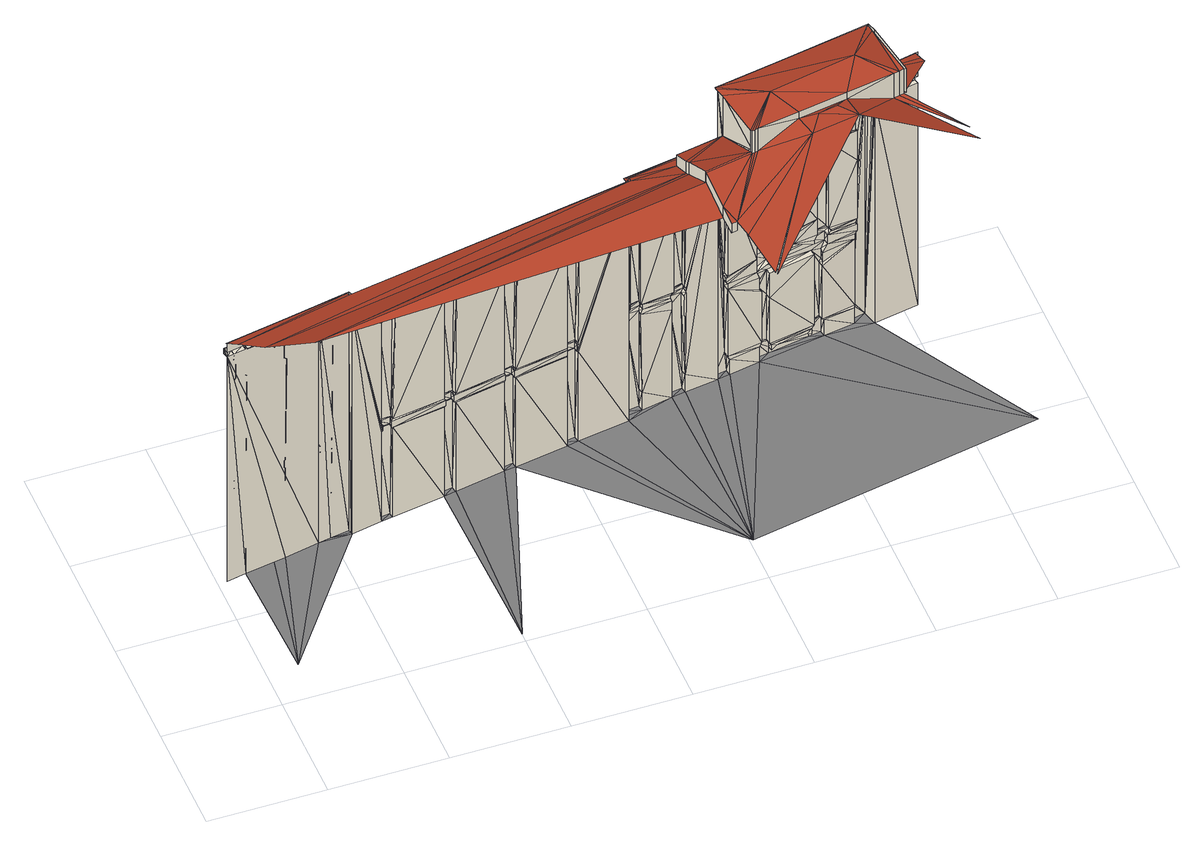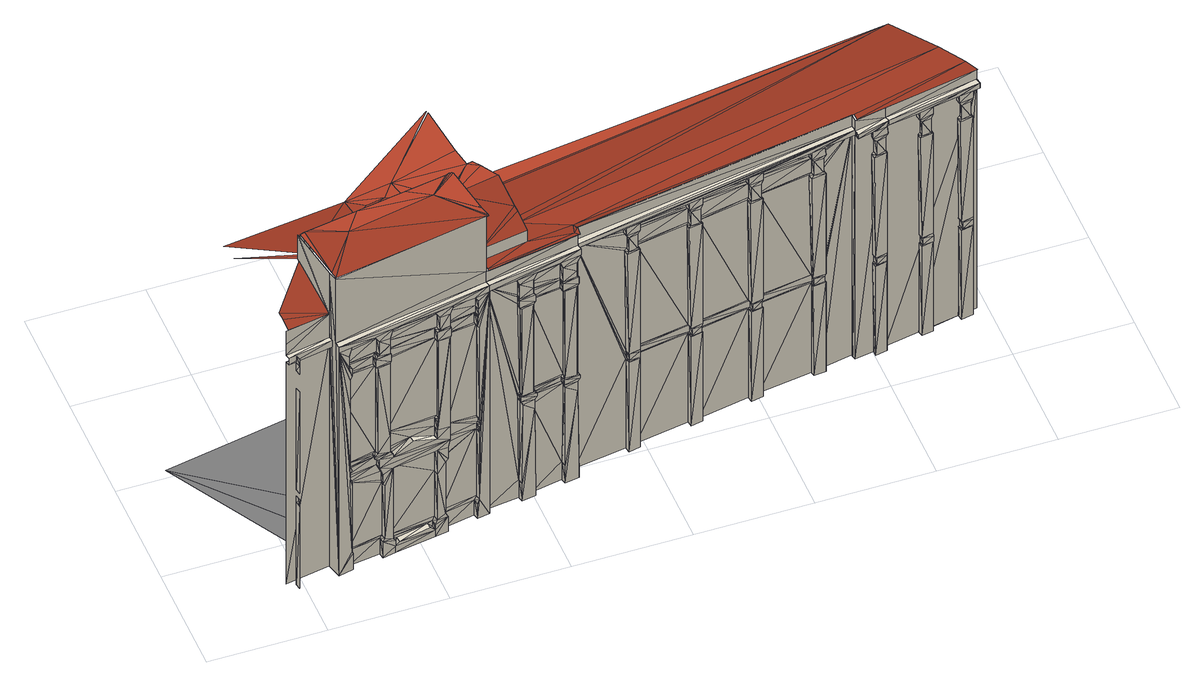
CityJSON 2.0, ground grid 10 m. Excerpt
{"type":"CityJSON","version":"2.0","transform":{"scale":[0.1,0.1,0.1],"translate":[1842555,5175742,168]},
"CityObjects":{
"building1":{"type":"Building","geometry":[{"type":"MultiSurface","lod":"2","boundaries":[[[0,1,2]],[[0,3,1]],[[1,3,4]],[[1,4,5]],[[6,7,8]],[[9,10,5]],[[11,12,13]],[[6,14,7]],[[4,9,5]],[[11,15,12]],[[7,14,16]],[[11,13,17]],[[14,18,16]],[[19,11,17]],[[18,17,16]],[[10,9,20]],[[18,19,17]],[[6,8,21]],[[9,22,20]],[[23,6,21]],[[22,21,20]],[[22,23,21]],[[24,1,25]],[[3,0,26]],[[1,5,27]],[[4,3,26]],[[18,14,28]],[[4,5,26]],[[15,12,29]],[[19,18,30]],[[15,11,29]],[[14,6,31]],[[11,19,32]],[[22,9,33]],[[6,23,34]],[[23,22,33]],[[9,4,35]],[[26,5,27]],[[29,12,25]],[[30,18,28]],[[26,0,36]],[[28,14,31]],[[19,30,32]],[[29,11,32]],[[34,23,33]],[[6,34,37]],[[31,6,37]],[[33,9,35]],[[4,26,36]],[[38,30,39]],[[30,28,39]],[[35,4,36]],[[30,38,40]],[[41,34,42]],[[39,31,43]],[[34,33,42]],[[39,28,31]],[[25,29,40]],[[32,30,40]],[[29,32,40]],[[34,41,44]],[[43,31,44]],[[42,33,45]],[[37,34,44]],[[31,37,44]],[[27,26,36]],[[27,36,46]],[[33,35,45]],[[45,35,46]],[[35,36,46]],[[25,47,48]],[[25,1,49]],[[46,36,50]],[[36,0,51]],[[48,47,49]],[[46,50,52]],[[51,0,53]],[[46,52,54]],[[2,55,56]],[[50,36,51]],[[0,2,57]],[[58,59,60]],[[61,62,52]],[[63,48,64]],[[58,65,59]],[[50,61,52]],[[63,66,48]],[[59,65,67]],[[63,64,68]],[[65,69,67]],[[70,63,68]],[[69,68,67]],[[62,61,71]],[[69,70,68]],[[58,60,72]],[[61,73,71]],[[74,58,72]],[[73,72,71]],[[73,74,72]],[[1,27,75]],[[69,65,76]],[[50,52,51]],[[66,48,77]],[[70,69,78]],[[66,63,77]],[[65,58,79]],[[63,70,80]],[[73,61,81]],[[58,74,82]],[[74,73,81]],[[61,50,83]],[[27,46,75]],[[51,52,54]],[[77,48,49]],[[78,69,76]],[[76,65,79]],[[70,78,80]],[[77,63,80]],[[82,74,81]],[[58,82,84]],[[79,58,84]],[[49,47,85]],[[81,61,83]],[[50,51,53]],[[86,78,87]],[[78,76,87]],[[83,50,53]],[[78,86,88]],[[89,82,90]],[[87,79,91]],[[82,81,90]],[[87,76,79]],[[49,77,88]],[[80,78,88]],[[77,80,88]],[[82,89,92]],[[91,79,92]],[[90,81,93]],[[84,82,92]],[[79,84,92]],[[54,51,53]],[[54,53,94]],[[81,83,93]],[[49,1,85]],[[93,83,94]],[[83,53,94]],[[95,96,97]],[[53,0,98]],[[46,54,75]],[[85,1,75]],[[56,55,99]],[[57,2,56]],[[98,0,57]],[[54,94,75]],[[94,53,98]],[[85,47,100]],[[94,98,75]],[[97,96,101]],[[75,98,102]],[[98,57,102]],[[75,102,103]],[[104,105,106]],[[107,108,103]],[[109,110,111]],[[104,112,105]],[[102,107,103]],[[109,113,110]],[[105,112,114]],[[109,111,115]],[[112,116,114]],[[117,109,115]],[[116,115,114]],[[108,107,118]],[[116,117,115]],[[104,106,119]],[[107,120,118]],[[121,104,119]],[[120,119,118]],[[120,121,119]],[[85,75,122]],[[75,103,123]],[[102,57,124]],[[116,112,125]],[[102,103,124]],[[113,110,126]],[[117,116,127]],[[113,109,126]],[[112,104,128]],[[109,117,129]],[[120,107,130]],[[104,121,131]],[[121,120,130]],[[107,102,132]],[[124,57,133]],[[124,103,123]],[[126,110,122]],[[127,116,125]],[[125,112,128]],[[117,127,129]],[[126,109,129]],[[131,121,130]],[[133,57,134]],[[104,131,135]],[[128,104,135]],[[130,107,132]],[[102,124,134]],[[136,127,137]],[[127,125,137]],[[132,102,134]],[[127,136,138]],[[139,131,140]],[[137,128,141]],[[131,130,140]],[[137,125,128]],[[122,126,138]],[[129,127,138]],[[124,133,123]],[[126,129,138]],[[131,139,142]],[[141,128,142]],[[140,130,143]],[[135,131,142]],[[128,135,142]],[[133,123,134]],[[124,133,134]],[[134,123,144]],[[130,132,143]],[[56,99,145]],[[143,132,144]],[[132,134,144]],[[110,85,100]],[[57,56,146]],[[122,75,147]],[[75,123,148]],[[122,110,100]],[[134,57,149]],[[123,144,148]],[[147,75,148]],[[150,56,145]],[[146,56,150]],[[144,134,149]],[[149,57,146]],[[151,122,100]],[[147,122,151]],[[144,149,148]],[[100,151,152]],[[152,151,153]],[[153,151,154]],[[151,145,154]],[[155,152,153]],[[147,145,151]],[[147,148,145]],[[148,150,145]],[[155,148,152]],[[148,149,150]],[[149,146,150]],[[96,156,157,101]],[[100,152,158]],[[152,148,159]],[[148,155,159]],[[160,152,161]],[[162,152,163]],[[158,152,164]],[[152,159,163]],[[152,160,165]],[[164,152,165]],[[152,162,166]],[[161,152,167]],[[167,152,166]],[[159,155,168]],[[169,160,161]],[[170,162,163]],[[171,158,164]],[[169,172,160]],[[159,170,163]],[[171,173,158]],[[160,172,174]],[[165,160,174]],[[171,164,165]],[[172,175,174]],[[176,171,165]],[[175,165,174]],[[162,170,166]],[[175,176,165]],[[169,161,167]],[[170,177,166]],[[178,169,167]],[[177,167,166]],[[177,178,167]],[[175,172,179]],[[173,158,180]],[[176,175,181]],[[173,171,180]],[[172,169,182]],[[171,176,183]],[[177,170,184]],[[169,178,185]],[[178,177,184]],[[170,159,186]],[[180,158,187]],[[181,175,179]],[[179,172,182]],[[176,181,183]],[[180,171,183]],[[185,178,184]],[[169,185,188]],[[182,169,188]],[[184,170,186]],[[189,181,190]],[[181,179,190]],[[186,159,168]],[[181,189,191]],[[192,185,193]],[[190,182,194]],[[185,184,193]],[[190,179,182]],[[187,180,191]],[[183,181,191]],[[180,183,191]],[[185,192,195]],[[194,182,195]],[[193,184,196]],[[188,185,195]],[[182,188,195]],[[184,186,196]],[[196,186,197]],[[186,168,197]],[[168,155,198]],[[190,194,199]],[[189,190,200]],[[187,191,201]],[[191,189,202]],[[195,192,203]],[[194,195,203]],[[193,196,204]],[[192,193,205]],[[196,197,206]],[[197,168,198]],[[198,155,207]],[[199,194,203]],[[201,191,208]],[[190,199,200]],[[202,189,200]],[[208,191,202]],[[204,196,206]],[[197,198,206]],[[193,204,209]],[[203,192,205]],[[205,193,209]],[[201,210,211]],[[212,199,203]],[[213,204,206]],[[214,201,208]],[[212,215,199]],[[198,213,206]],[[214,216,201]],[[199,215,200]],[[214,208,202]],[[215,217,200]],[[218,214,202]],[[217,202,200]],[[204,213,209]],[[217,218,202]],[[212,203,205]],[[213,219,209]],[[220,212,205]],[[219,205,209]],[[219,220,205]],[[217,215,221]],[[216,201,222]],[[218,217,223]],[[216,214,222]],[[215,212,224]],[[214,218,225]],[[219,213,226]],[[212,220,227]],[[220,219,226]],[[213,198,228]],[[222,201,211]],[[223,217,221]],[[221,215,224]],[[218,223,225]],[[222,214,225]],[[227,220,226]],[[212,227,229]],[[224,212,229]],[[226,213,228]],[[230,223,231]],[[223,221,231]],[[228,198,207]],[[223,230,232]],[[233,227,234]],[[207,155,235]],[[231,224,236]],[[227,226,234]],[[231,221,224]],[[211,222,232]],[[225,223,232]],[[222,225,232]],[[227,233,237]],[[236,224,237]],[[234,226,238]],[[229,227,237]],[[224,229,237]],[[226,228,238]],[[238,228,239]],[[228,207,239]],[[211,210,240]],[[156,241,242]],[[235,155,243]],[[231,236,244]],[[230,231,245]],[[211,232,240]],[[232,230,246]],[[237,233,247]],[[236,237,247]],[[234,238,248]],[[233,234,249]],[[238,239,250]],[[239,207,235]],[[240,210,251]],[[153,154,252]],[[155,153,253]],[[244,236,247]],[[240,232,254]],[[231,244,245]],[[246,230,245]],[[254,232,246]],[[248,238,250]],[[239,235,250]],[[234,248,255]],[[247,233,249]],[[249,234,255]],[[243,155,256]],[[257,244,247]],[[258,248,250]],[[259,240,254]],[[257,260,244]],[[235,258,250]],[[259,261,240]],[[244,260,245]],[[259,254,246]],[[260,262,245]],[[263,259,246]],[[262,246,245]],[[248,258,255]],[[262,263,246]],[[257,247,249]],[[258,264,255]],[[265,257,249]],[[264,249,255]],[[264,265,249]],[[262,260,266]],[[261,240,267]],[[263,262,268]],[[261,259,267]],[[260,257,269]],[[259,263,270]],[[264,258,271]],[[257,265,272]],[[265,264,271]],[[258,235,273]],[[267,240,251]],[[268,262,266]],[[266,260,269]],[[263,268,270]],[[267,259,270]],[[272,265,271]],[[257,272,274]],[[269,257,274]],[[271,258,273]],[[275,268,276]],[[268,266,276]],[[273,235,243]],[[268,275,277]],[[278,272,279]],[[276,269,280]],[[272,271,279]],[[276,266,269]],[[251,267,277]],[[270,268,277]],[[267,270,277]],[[272,278,281]],[[280,269,281]],[[279,271,282]],[[274,272,281]],[[269,274,281]],[[271,273,282]],[[282,273,283]],[[273,243,283]],[[256,155,284]],[[284,155,285]],[[276,280,286]],[[275,276,287]],[[251,277,288]],[[277,275,289]],[[281,278,290]],[[280,281,290]],[[279,282,291]],[[278,279,292]],[[282,283,293]],[[283,243,256]],[[285,155,294]],[[157,156,242]],[[286,280,290]],[[288,277,295]],[[276,286,287]],[[289,275,287]],[[295,277,289]],[[291,282,293]],[[283,256,293]],[[279,291,296]],[[290,278,292]],[[292,279,296]],[[297,101,157]],[[298,153,252]],[[253,153,298]],[[294,155,253]],[[299,241,300]],[[301,286,290]],[[302,291,293]],[[303,288,295]],[[301,304,286]],[[256,302,293]],[[303,305,288]],[[286,304,287]],[[303,295,289]],[[306,241,299]],[[304,307,287]],[[308,303,289]],[[307,289,287]],[[291,302,296]],[[307,308,289]],[[301,290,292]],[[309,241,306]],[[302,310,296]],[[311,301,292]],[[310,292,296]],[[310,311,292]],[[242,241,309]],[[305,288,312]],[[307,304,313]],[[308,307,314]],[[305,303,315]],[[304,301,316]],[[303,308,317]],[[310,302,318]],[[301,311,319]],[[311,310,318]],[[302,256,320]],[[314,307,313]],[[315,305,312]],[[313,304,316]],[[308,314,317]],[[315,303,317]],[[319,311,318]],[[301,319,321]],[[316,301,321]],[[318,302,320]],[[322,314,323]],[[314,313,323]],[[320,256,284]],[[322,323,324]],[[314,322,325]],[[326,319,327]],[[323,316,324]],[[319,318,327]],[[323,313,316]],[[312,315,325]],[[317,314,325]],[[315,317,325]],[[319,326,328]],[[324,316,328]],[[327,318,329]],[[321,319,328]],[[316,321,328]],[[318,320,329]],[[329,320,330]],[[320,284,330]],[[330,285,331]],[[330,284,285]],[[288,251,332]],[[312,288,332]],[[322,324,333]],[[325,322,333]],[[326,327,333]],[[312,325,334]],[[328,326,333]],[[324,328,333]],[[327,329,333]],[[329,330,333]],[[330,331,333]],[[331,285,294]],[[334,312,332]],[[334,325,333]],[[331,294,333]],[[333,294,298]],[[294,253,298]],[[298,252,335]],[[333,298,335]],[[334,333,335]],[[336,297,337]],[[297,157,337]],[[338,334,335]],[[339,338,335]],[[340,338,339]],[[341,340,339]],[[338,340,342]],[[341,343,340]],[[342,340,344]],[[338,334,345]],[[346,342,344]],[[346,347,342]],[[338,342,348]],[[349,340,350]],[[342,347,351]],[[345,338,348]],[[344,340,352]],[[348,342,351]],[[340,343,353]],[[347,354,351]],[[355,345,348]],[[340,349,352]],[[356,349,350]],[[356,357,349]],[[350,340,358]],[[346,344,359]],[[354,348,351]],[[360,355,348]],[[354,360,348]],[[359,344,352]],[[358,340,361]],[[361,340,353]],[[349,357,362]],[[352,349,362]],[[356,350,358]],[[343,363,353]],[[357,364,362]],[[364,352,362]],[[365,356,358]],[[364,359,352]],[[363,361,353]],[[366,358,361]],[[363,366,361]],[[366,365,358]],[[345,334,367]],[[368,334,332]],[[355,345,367]],[[360,354,369]],[[347,346,370]],[[355,360,371]],[[354,347,372]],[[359,364,373]],[[346,359,370]],[[363,343,374]],[[357,356,375]],[[343,340,376]],[[343,341,376]],[[364,357,377]],[[356,365,375]],[[365,366,378]],[[366,363,374]],[[371,355,367]],[[360,369,379]],[[373,364,380]],[[371,360,379]],[[369,354,372]],[[372,347,370]],[[359,373,370]],[[380,364,377]],[[377,357,375]],[[375,365,378]],[[378,366,374]],[[374,343,376]],[[381,373,382]],[[376,340,383]],[[373,380,382]],[[369,384,385]],[[379,369,385]],[[367,371,385]],[[371,379,385]],[[384,369,386]],[[373,381,370]],[[370,381,387]],[[382,380,377]],[[369,372,386]],[[382,377,388]],[[386,372,387]],[[372,370,387]],[[389,378,390]],[[388,377,391]],[[391,375,389]],[[378,374,390]],[[377,375,391]],[[375,378,389]],[[390,374,383]],[[374,376,383]],[[337,157,392]],[[367,334,368]],[[393,300,394,395]],[[392,157,242]],[[386,387,396]],[[367,385,368]],[[385,384,397]],[[384,386,398]],[[390,383,399]],[[381,382,400]],[[388,391,401]],[[393,395,402]],[[387,381,403]],[[395,394,404,402]],[[382,388,400]],[[405,299,300,393]],[[383,376,406]],[[391,389,407]],[[389,390,408]],[[409,306,299,405]],[[410,309,306,409]],[[396,387,411]],[[376,341,412]],[[383,406,399]],[[397,384,398]],[[386,396,398]],[[368,385,397]],[[401,391,413]],[[414,242,309,410]],[[411,387,403]],[[390,399,415]],[[403,381,400]],[[388,401,400]],[[368,332,416]],[[413,391,407]],[[407,389,408]],[[408,390,415]],[[417,392,242,414]],[[418,396,411]],[[336,337,419]],[[418,420,396]],[[396,420,398]],[[339,335,421]],[[399,406,415]],[[420,422,398]],[[423,368,397]],[[341,339,424]],[[425,401,413]],[[425,426,401]],[[418,411,427]],[[422,397,398]],[[428,423,397]],[[422,428,397]],[[427,411,403]],[[401,426,400]],[[425,413,407]],[[406,429,415]],[[426,430,400]],[[430,403,400]],[[431,425,407]],[[430,427,403]],[[429,408,415]],[[432,407,408]],[[429,432,408]],[[432,431,407]],[[406,376,412]],[[423,368,433]],[[428,422,434]],[[420,418,435]],[[423,428,433]],[[422,420,436]],[[427,430,437]],[[418,427,435]],[[429,406,438]],[[426,425,439]],[[430,426,440]],[[425,431,439]],[[431,432,441]],[[432,429,438]],[[337,392,442]],[[433,368,416]],[[428,434,443]],[[437,430,444]],[[433,428,443]],[[393,402,445]],[[405,393,445]],[[434,422,436]],[[436,420,435]],[[427,437,435]],[[444,430,440]],[[440,426,439]],[[439,431,441]],[[441,432,438]],[[438,406,412]],[[446,437,447]],[[437,444,447]],[[434,448,449]],[[416,332,450]],[[410,409,451]],[[443,434,449]],[[416,433,449]],[[433,443,449]],[[448,434,452]],[[449,448,452]],[[446,447,453]],[[437,446,435]],[[435,446,454]],[[447,444,440]],[[434,436,452]],[[447,440,453]],[[452,436,454]],[[436,435,454]],[[455,441,456]],[[453,440,457]],[[457,439,455]],[[441,438,456]],[[440,439,457]],[[439,441,455]],[[412,341,458]],[[456,438,459]],[[409,405,445,451]],[[414,410,460]],[[438,412,459]],[[417,414,460]],[[419,337,442]],[[421,335,461]],[[424,339,421]],[[458,341,424]],[[392,417,460,462]],[[445,402,463]],[[460,410,451]],[[463,402,464]],[[450,332,465]],[[416,449,450]],[[454,446,466]],[[446,453,466]],[[449,452,466]],[[452,454,466]],[[453,457,466]],[[457,455,466]],[[455,456,466]],[[442,392,462]],[[456,459,466]],[[467,468,469]],[[459,412,458]],[[402,467,469]],[[470,451,445,471]],[[450,449,466]],[[471,445,463,472]],[[459,458,466]],[[473,474,475]],[[472,463,464,476]],[[473,477,474]],[[478,477,473]],[[478,479,477]],[[478,480,479]],[[481,480,478]],[[481,461,480]],[[424,466,421]],[[458,450,466]],[[466,458,421]],[[424,458,466]],[[458,482,450]],[[458,424,421]],[[465,332,483]],[[464,402,469]],[[482,458,484]],[[482,450,485]],[[486,458,487]],[[458,424,488]],[[458,486,484]],[[487,458,489]],[[470,471,490]],[[489,458,491]],[[492,458,493]],[[494,458,492]],[[471,472,490]],[[485,450,465]],[[482,484,485]],[[491,458,495]],[[496,486,497]],[[458,494,495]],[[486,487,497]],[[498,470,490]],[[486,496,499]],[[497,487,500]],[[472,476,490]],[[501,486,499]],[[502,484,503]],[[503,504,499]],[[487,489,500]],[[500,489,505]],[[484,504,503]],[[504,501,499]],[[493,458,488]],[[484,486,504]],[[504,486,501]],[[489,491,505]],[[506,492,507]],[[508,494,506]],[[492,493,507]],[[494,492,506]],[[484,502,509]],[[510,498,490]],[[505,491,511]],[[512,510,490]],[[494,508,513]],[[514,484,509]],[[513,508,515]],[[491,495,511]],[[465,485,509]],[[485,484,514]],[[511,495,515]],[[485,514,509]],[[495,494,513]],[[495,513,515]],[[507,493,516]],[[493,488,516]],[[476,464,517]],[[488,424,518]],[[490,476,519]],[[496,497,520]],[[507,516,521]],[[499,496,520]],[[497,500,520]],[[515,508,522]],[[503,499,523]],[[500,505,520]],[[511,515,524]],[[508,506,525]],[[506,507,526]],[[505,511,527]],[[516,488,518]],[[517,464,469]],[[509,502,528]],[[502,503,529]],[[465,509,483]],[[476,517,519]],[[516,518,521]],[[507,521,526]],[[524,515,522]],[[522,508,525]],[[523,499,520]],[[520,505,527]],[[525,506,526]],[[511,524,527]],[[469,530,531]],[[503,523,532]],[[533,503,532]],[[483,509,528]],[[503,533,534]],[[528,502,529]],[[529,503,534]],[[521,518,526]],[[535,524,522]],[[535,536,524]],[[524,536,527]],[[518,537,526]],[[535,522,538]],[[538,522,525]],[[536,539,527]],[[537,525,526]],[[539,520,527]],[[540,523,520]],[[537,538,525]],[[539,540,520]],[[540,541,523]],[[523,541,532]],[[541,542,532]],[[542,533,532]],[[542,543,533]],[[544,483,528]],[[544,545,483]],[[533,543,534]],[[544,528,529]],[[543,546,534]],[[547,544,529]],[[546,529,534]],[[546,547,529]],[[517,469,548]],[[537,518,549]],[[539,536,550]],[[538,537,551]],[[536,535,552]],[[535,538,553]],[[523,541,554]],[[541,540,554]],[[540,539,555]],[[542,541,556]],[[543,542,556]],[[546,543,556]],[[544,547,557]],[[551,537,549]],[[558,539,550]],[[547,546,559]],[[545,483,560]],[[550,536,552]],[[545,544,560]],[[523,554,561]],[[538,551,553]],[[552,535,553]],[[539,558,555]],[[549,518,562]],[[554,540,555]],[[563,551,564]],[[551,549,564]],[[557,547,559]],[[559,546,556]],[[565,558,566]],[[558,550,566]],[[551,563,567]],[[544,557,568]],[[558,565,569]],[[566,552,570]],[[566,550,552]],[[553,551,567]],[[560,544,571]],[[571,544,568]],[[572,558,569]],[[570,552,567]],[[561,554,573]],[[573,555,569]],[[552,553,567]],[[574,559,575]],[[576,557,574]],[[554,555,573]],[[555,572,569]],[[555,558,572]],[[559,556,575]],[[557,559,574]],[[564,549,577]],[[557,576,578]],[[549,562,577]],[[568,557,578]],[[579,571,578]],[[571,568,578]],[[579,578,580]],[[571,579,581]],[[518,424,582]],[[581,579,580]],[[490,519,583]],[[512,490,584]],[[548,469,531]],[[561,573,585]],[[517,548,586]],[[554,561,587]],[[519,517,586,583]],[[587,561,585]],[[562,518,582]],[[556,541,588]],[[541,554,589]],[[590,548,531]],[[548,590,586]],[[571,581,591]],[[576,574,592]],[[574,575,593]],[[575,556,588]],[[578,576,592]],[[581,580,591]],[[566,570,594]],[[563,564,595]],[[560,571,596]],[[565,566,597]],[[570,567,598]],[[567,563,595]],[[569,565,597]],[[580,578,599]],[[421,461,600]],[[461,481,601]],[[573,569,597]],[[577,562,582]],[[424,421,602]],[[564,577,603]],[[560,483,604]],[[586,590,531]],[[554,587,589]],[[585,573,597]],[[591,580,605]],[[483,332,606]],[[490,583,584]],[[571,591,607]],[[605,580,599]],[[596,571,607]],[[592,574,593]],[[599,578,592]],[[575,588,593]],[[577,582,608]],[[587,585,589]],[[594,570,598]],[[566,594,609]],[[597,566,609]],[[595,564,603]],[[598,567,610]],[[577,608,603]],[[610,567,595]],[[588,541,611]],[[541,589,611]],[[596,560,604]],[[612,585,613]],[[589,585,612]],[[591,605,607]],[[613,585,614]],[[615,605,599]],[[607,605,615]],[[614,585,597]],[[616,615,599]],[[616,607,615]],[[616,599,592]],[[617,616,592]],[[588,592,593]],[[618,612,613]],[[588,617,592]],[[618,589,612]],[[608,582,603]],[[618,613,614]],[[619,594,598]],[[619,620,594]],[[621,618,614]],[[582,622,603]],[[594,620,609]],[[623,598,610]],[[619,598,623]],[[620,624,609]],[[624,597,609]],[[625,614,597]],[[626,610,595]],[[622,595,603]],[[624,625,597]],[[625,621,614]],[[626,623,610]],[[622,626,595]],[[582,424,602]],[[617,588,627]],[[607,616,628]],[[596,607,629]],[[616,617,628]],[[512,584,630]],[[627,588,631]],[[629,596,604]],[[589,618,632]],[[631,588,633]],[[617,627,628]],[[629,607,628]],[[633,588,634]],[[635,627,636]],[[618,621,632]],[[627,631,636]],[[622,582,637]],[[636,631,638]],[[627,635,639]],[[626,622,637]],[[631,633,638]],[[634,588,611]],[[623,626,640]],[[628,627,639]],[[621,625,641]],[[625,624,642]],[[638,633,643]],[[633,634,643]],[[604,629,639]],[[620,619,644]],[[629,628,639]],[[624,620,645]],[[619,623,644]],[[611,589,632]],[[586,531,646]],[[583,586,647]],[[643,634,648]],[[649,626,637]],[[626,649,640]],[[634,611,648]],[[641,625,642]],[[637,582,650]],[[623,640,644]],[[648,611,651]],[[642,624,645]],[[632,621,652]],[[611,632,651]],[[645,620,644]],[[653,649,654]],[[621,641,655]],[[649,637,654]],[[640,649,653]],[[652,621,655]],[[640,653,656]],[[657,641,658]],[[641,642,658]],[[651,632,652]],[[658,642,659]],[[640,656,644]],[[654,637,660]],[[644,656,661]],[[642,645,659]],[[651,652,662]],[[641,657,655]],[[659,645,661]],[[600,461,601]],[[645,644,661]],[[655,657,663]],[[602,421,600]],[[637,650,660]],[[662,652,663]],[[652,655,663]],[[584,583,647]],[[586,646,647]],[[639,635,664]],[[635,636,665]],[[604,639,666]],[[636,638,667]],[[638,643,667]],[[643,648,667]],[[648,651,668]],[[654,660,669]],[[651,662,670]],[[653,654,671]],[[659,661,672]],[[656,653,671]],[[657,658,673]],[[658,659,674]],[[661,656,671]],[[663,657,675]],[[660,650,676]],[[662,663,675]],[[666,639,664]],[[664,635,665]],[[650,582,602]],[[665,636,667]],[[584,647,677]],[[667,648,678]],[[672,661,679]],[[660,676,669]],[[651,670,680]],[[678,648,668]],[[668,651,680]],[[654,669,681]],[[659,672,674]],[[671,654,681]],[[679,661,671]],[[675,657,673]],[[673,658,674]],[[670,662,675]],[[604,483,606]],[[682,584,677]],[[647,646,683,677]],[[666,604,684]],[[685,666,664]],[[685,686,666]],[[685,664,665]],[[687,672,679]],[[687,688,672]],[[689,685,665]],[[690,665,667]],[[691,667,678]],[[690,689,665]],[[691,690,667]],[[669,676,681]],[[670,692,680]],[[691,678,668]],[[687,679,671]],[[692,670,675]],[[672,688,693]],[[692,694,680]],[[695,691,668]],[[689,690,695]],[[690,691,695]],[[676,650,696]],[[694,668,680]],[[672,693,674]],[[688,687,697]],[[694,695,668]],[[630,584,682]],[[698,692,675]],[[676,699,681]],[[697,687,671]],[[694,692,698]],[[646,531,700]],[[701,675,673]],[[693,673,674]],[[677,683,702,703]],[[701,698,675]],[[693,701,673]],[[695,694,698]],[[699,671,681]],[[699,697,671]],[[682,677,703]],[[696,650,602]],[[686,666,704]],[[686,685,704]],[[685,689,704]],[[705,706,707]],[[699,676,696]],[[689,695,696]],[[693,688,696]],[[688,697,696]],[[695,698,696]],[[698,701,696]],[[701,693,696]],[[697,699,696]],[[706,708,707]],[[704,666,684]],[[704,689,696]],[[706,704,708]],[[709,704,706]],[[710,704,709]],[[684,704,710]],[[600,601,708]],[[704,600,708]],[[704,602,600]],[[704,696,602]],[[683,646,711]],[[702,683,711]],[[684,604,606]],[[712,702,713]],[[684,710,714]],[[709,706,715]],[[716,709,717]],[[710,718,719]],[[718,716,719]],[[720,712,713]],[[721,712,720]],[[714,710,722]],[[715,706,723]],[[723,706,724]],[[717,709,715]],[[710,719,722]],[[719,716,717]],[[725,726,727]],[[728,725,727]],[[729,730,731]],[[732,733,734]],[[735,734,736]],[[726,725,737]],[[729,738,730]],[[732,739,733]],[[735,732,734]],[[725,740,737]],[[732,735,741]],[[732,741,742]]],"semantics":{"surfaces":[{"type":"WallSurface"},{"type":"GroundSurface"},{"type":"RoofSurface"}],"values":[0,0,0,0,0,0,0,0,0,0,0,0,0,0,0,0,0,0,0,0,0,0,0,0,0,0,0,0,1,0,0,0,0,0,0,0,0,0,1,0,0,0,0,0,0,0,0,0,0,0,0,0,0,0,0,0,0,0,0,0,0,0,0,0,0,0,0,0,0,0,1,0,0,0,1,0,0,0,0,0,0,0,0,0,0,0,0,0,0,0,0,0,0,0,0,0,0,0,0,0,0,0,1,0,0,0,0,0,0,0,0,0,0,1,0,0,0,0,0,0,0,1,0,0,0,0,0,0,0,0,0,0,0,0,0,0,0,0,0,0,0,0,0,0,0,0,2,0,0,0,0,0,0,0,0,1,0,2,0,0,0,0,0,0,0,0,0,0,0,0,0,0,0,0,0,0,0,0,0,0,0,0,0,0,1,0,0,0,0,0,0,0,0,0,0,1,0,0,0,0,0,0,0,0,0,0,0,0,0,0,0,0,0,0,0,0,0,0,0,0,0,0,0,0,0,0,0,0,0,0,1,0,0,0,1,0,0,0,0,0,0,0,1,1,0,0,0,0,0,0,0,0,0,0,0,0,2,0,0,0,0,0,0,0,0,0,0,0,0,0,0,0,0,0,0,0,0,0,0,0,0,0,0,0,0,0,0,0,0,0,1,0,0,0,0,0,0,0,0,1,0,0,0,0,0,0,0,0,0,0,0,0,0,0,0,0,0,0,0,0,0,0,0,0,0,0,0,0,0,0,0,0,0,0,0,0,0,0,0,0,0,0,0,0,0,0,0,0,0,1,0,0,0,0,0,0,0,0,0,0,0,0,0,0,0,0,0,0,0,1,0,0,0,0,0,0,0,0,1,0,0,0,0,0,0,0,0,0,0,0,0,0,0,0,0,0,0,0,0,0,0,0,0,0,0,0,0,1,2,0,0,0,0,0,0,0,0,0,0,0,1,0,0,0,0,0,0,0,0,0,0,0,0,0,0,0,0,0,0,0,0,0,0,0,0,0,0,0,0,0,0,0,0,1,0,0,0,0,0,0,0,0,1,0,0,0,0,0,0,0,0,0,0,0,0,0,0,0,0,0,0,0,0,0,0,0,0,0,0,0,0,0,0,0,0,0,0,0,0,0,0,0,0,2,0,0,0,0,0,0,0,0,0,0,2,0,0,0,2,0,0,0,0,0,0,0,0,2,0,0,0,0,0,0,2,0,0,0,0,2,1,0,0,0,0,0,0,0,0,0,0,1,0,0,0,0,0,0,0,0,0,0,0,0,0,0,0,0,0,0,0,0,0,0,0,0,0,0,0,0,0,1,1,0,0,0,0,0,0,0,0,0,0,1,0,0,0,0,0,0,0,2,2,0,0,0,0,0,0,0,1,0,0,0,0,0,0,0,0,0,0,0,0,0,0,0,0,0,0,0,0,0,0,0,0,0,0,0,0,0,0,0,0,0,0,1,1,1,0,0,0,0,0,0,0,0,0,0,0,0,0,0,1,0,0,0,0,0,0,0,0,0,0,0,0,0,0,0,0,0,0,0,0,0,0,0,0,0,0,0,0,0,0,0,0,0,0,2,1,0,2,0,0,0,0,0,0,0,2,0,0,0,0,0,0,0,0,0,0,0,0,0,0,0,0,0,0,0,0,0,1,0,0,0,0,0,2,0,0,0,0,0,0,0,0,0,0,0,0,0,0,0,0,0,0,0,0,0,0,0,0,0,0,1,0,0,0,0,0,0,0,0,0,0,0,0,2,1,0,0,0,2,2,0,0,0,0,0,0,0,0,0,0,0,1,2,0,0,0,0,0,0,0,0,0,0,0,0,0,0,0,0,0,0,0,0,0,2,2,0,2,2,0,0,0,0,2,2,2,1,0,0,0,0,0,0,0,0,2,0,2,0,2,0,0,0,0,0,0,0,0,0,0,0,0,0,0,0,0,0,0,1,2,0,1,0,0,0,0,2,0,0,0,2,1,0,0,0,0,0,2,0,0,2,0,0,0,0,0,0,0,0,0,0,0,0,0,0,0,0,2,0,2,0,0,0,0,0,0,0,0,0,0,0,0,0,0,2,0,0,0,0,0,0,0,0,0,0,0,0,2,0,0,0,0,0,0,0,0,0,0,0,0,2,0,0,0,0,0,0,0,0,0,0,0,0,0,0,0,0,0,0,0,0,0,0,0,0,0,0,0,0,0,0,0,0,2,0,0,0,0,0,0,0,0,0,0,0,0,0,0,0,1,0,0,0,0,0,0,0,0,0,0,0,0,0,0,0,0,0,0,0,0,0,0,0,0,0,0,0,0,0,0,0,0,0,0,0,0,0,0,0,0,0,0,0,0,2,2,2,0,2,0,0,0,0,0,0,2,2,0,0,0,0,0,0,0,0,0,0,0,0,0,0,0,0,0,0,0,0,1,2,0,0,0,1,2,0,0,0,0,0,0,0,0,0,0,0,0,0,0,0,0,0,1,0,0,0,0,0,0,0,0,0,0,0,0,0,0,0,0,0,0,0,0,0,0,0,0,0,0,0,0,0,0,0,0,0,0,0,0,0,0,2,0,1,0,0,0,0,0,0,0,0,0,0,0,0,0,0,0,0,0,0,0,0,0,0,0,0,0,0,2,0,0,0,0,0,0,0,0,0,0,0,0,0,0,0,0,0,0,0,0,0,0,0,0,0,0,0,0,0,0,0,0,0,0,0,0,0,2,0,0,0,0,0,0,0,0,0,0,0,0,0,0,0,0,0,0,0,0,0,0,0,2,0,0,0,0,0,0,0,0,0,0,0,0,0,1,2,0,1,0,0,0,0,0,0,0,0,0,0,0,0,0,0,0,0,0,0,0,0,0,0,0,0,0,2,0,0,0,0,2,0,0,0,0,0,0,0,0,2,0,1,0,0,0,0,0,0,0,0,0,0,0,0,1,0,0,0,0,0,0,0,0,0,2,2,1,2,0,0,0,0,0,2,2,0,0,0,0,0,0,0,0,0,0,0,0,0,0,0,0,0,0]}}]}
},
"vertices":[
[7,147,253],[8,142,248],[8,142,253],[7,147,248],[13,148,248],[14,143,248],[13,148,220],[14,143,112],[14,143,220],[13,148,240],[13,143,240],[13,148,103],[14,143,7],[14,143,103],[13,148,112],[13,148,7],[14,143,110],[14,143,104],[13,148,110],[13,148,104],[15,143,237],[15,143,222],[15,148,237],[15,148,222],[8,142,7],[24,145,7],[23,150,248],[24,145,248],[22,150,111],[23,150,7],[22,150,104],[23,150,112],[23,150,103],[23,150,237],[23,150,222],[25,150,240],[25,150,248],[24,150,220],[23,145,104],[23,145,111],[24,145,103],[23,145,222],[23,145,237],[24,145,112],[25,145,220],[26,145,240],[26,145,248],[27,37,7],[49,150,7],[59,151,7],[48,154,248],[58,156,248],[49,150,248],[60,157,248],[59,151,248],[8,142,263],[88,157,253],[87,161,253],[48,154,220],[49,150,112],[49,150,220],[48,154,240],[48,149,240],[48,154,103],[49,150,103],[48,154,112],[48,154,7],[49,150,110],[49,150,104],[48,155,110],[48,155,104],[50,150,237],[50,150,222],[50,155,237],[50,155,222],[88,157,248],[57,156,111],[58,156,7],[57,156,104],[58,156,112],[58,156,103],[58,156,237],[58,156,222],[60,157,240],[59,156,220],[88,157,7],[58,151,104],[58,151,111],[59,151,103],[58,151,222],[58,151,237],[59,151,112],[60,151,220],[61,152,240],[61,152,248],[7,142,263],[14,134,267],[113,161,263],[87,161,248],[88,157,263],[116,157,7],[114,157,265],[89,162,248],[90,157,248],[89,162,220],[89,157,112],[89,157,220],[88,162,240],[89,157,240],[89,162,103],[90,157,7],[90,157,103],[89,162,112],[89,162,7],[90,157,110],[90,157,104],[89,162,110],[89,162,104],[91,157,237],[91,157,222],[90,162,237],[90,162,222],[99,159,7],[99,159,248],[98,164,248],[98,164,111],[99,164,7],[98,164,104],[99,164,112],[99,164,103],[98,164,237],[98,164,222],[101,164,240],[99,164,248],[101,164,248],[100,164,220],[99,159,104],[99,159,111],[100,159,103],[99,159,222],[99,159,237],[100,159,112],[101,159,220],[101,159,240],[101,159,248],[115,162,263],[114,167,252],[115,162,7],[115,162,248],[114,167,248],[115,162,252],[116,159,7],[116,157,248],[116,157,253],[116,157,265],[115,162,253],[30,118,273],[360,197,267],[142,162,7],[142,167,248],[142,162,112],[142,162,220],[142,162,240],[142,162,248],[142,162,103],[143,162,104],[144,162,237],[144,162,222],[153,169,248],[141,167,220],[141,167,240],[141,167,103],[141,167,112],[141,167,7],[143,162,110],[142,167,110],[142,167,104],[143,167,237],[143,167,222],[151,168,111],[151,168,7],[151,168,104],[152,168,112],[152,168,103],[151,168,237],[151,168,222],[153,169,240],[152,164,7],[153,169,220],[151,163,104],[151,163,111],[152,164,103],[152,164,222],[152,164,237],[152,164,112],[154,164,220],[154,164,240],[154,164,248],[196,176,248],[197,171,112],[198,171,110],[197,171,7],[198,171,104],[197,171,220],[197,171,240],[199,172,222],[197,171,248],[208,178,248],[197,171,103],[199,172,237],[200,8,7],[207,173,7],[196,176,220],[196,176,240],[196,176,103],[196,176,112],[196,176,7],[197,176,110],[197,176,104],[198,177,237],[198,177,222],[205,178,111],[206,178,7],[205,178,104],[206,178,112],[206,178,103],[206,178,237],[206,178,222],[208,178,240],[207,178,220],[206,173,104],[206,173,111],[207,173,103],[207,173,222],[207,173,237],[249,185,248],[207,173,112],[208,173,220],[209,173,240],[209,173,248],[250,181,7],[63,95,288],[401,185,272],[261,188,248],[250,181,112],[251,181,110],[251,181,104],[250,181,220],[250,180,240],[252,181,222],[250,181,248],[260,182,7],[359,199,265],[358,204,252],[250,181,103],[252,181,237],[304,195,248],[249,185,220],[249,185,240],[249,185,103],[249,185,112],[249,185,7],[250,186,110],[250,186,104],[251,186,237],[251,186,222],[258,187,111],[259,187,7],[258,187,104],[259,187,112],[259,187,103],[259,187,237],[259,187,222],[261,188,240],[261,187,220],[259,182,104],[259,182,111],[260,182,103],[260,182,222],[260,182,237],[260,182,112],[261,182,220],[262,183,240],[262,183,248],[316,197,248],[317,197,248],[305,190,112],[305,190,110],[305,190,7],[305,190,104],[305,190,220],[304,190,240],[306,190,222],[305,190,248],[358,204,248],[305,190,103],[306,190,237],[357,199,265],[359,199,252],[406,155,288],[410,128,273],[304,195,220],[304,195,240],[304,195,103],[304,195,112],[304,195,7],[406,156,287],[304,195,110],[304,195,104],[402,181,274],[306,195,237],[306,195,222],[315,192,7],[313,196,111],[313,196,104],[314,197,7],[314,197,112],[314,197,103],[314,197,237],[314,197,222],[316,197,240],[315,197,220],[314,192,104],[314,192,111],[315,192,112],[315,192,103],[314,192,222],[314,192,237],[316,192,220],[317,192,240],[317,192,248],[318,192,248],[403,43,7],[359,199,248],[359,199,7],[359,205,263],[357,205,263],[361,203,264],[359,205,7],[359,205,252],[359,205,246],[358,210,252],[360,205,114],[358,210,246],[360,205,117],[361,205,7],[359,210,117],[359,210,114],[361,206,101],[361,206,216],[361,206,223],[361,206,111],[363,206,119],[363,206,240],[361,210,111],[360,210,7],[360,210,223],[360,210,216],[363,206,225],[362,211,119],[361,210,101],[363,206,231],[363,206,214],[362,211,240],[362,211,214],[362,211,225],[362,211,231],[373,207,7],[399,212,7],[372,212,110],[373,213,119],[372,212,7],[373,213,114],[372,212,120],[374,213,240],[374,213,223],[376,213,246],[374,213,215],[374,213,225],[372,212,26],[372,212,213],[372,207,120],[372,207,213],[377,208,246],[372,207,110],[373,207,26],[374,208,114],[374,208,119],[375,208,215],[375,208,225],[375,208,240],[375,208,223],[399,201,266],[410,128,285],[412,115,268],[412,115,278],[398,212,114],[399,212,101],[399,212,111],[397,211,246],[401,212,214],[399,212,216],[417,116,278],[401,212,119],[417,116,268],[406,155,298],[396,216,246],[401,212,225],[401,212,231],[406,156,299],[402,181,287],[398,212,117],[414,219,246],[399,212,223],[401,185,285],[401,212,240],[411,214,7],[399,201,278],[397,217,117],[437,218,263],[397,217,114],[439,218,252],[399,217,111],[398,217,7],[438,223,252],[398,217,223],[398,217,216],[400,217,119],[399,217,101],[400,217,240],[400,217,214],[400,217,225],[400,217,231],[410,219,7],[409,219,110],[411,219,119],[411,219,114],[410,219,120],[412,219,240],[412,219,223],[412,219,215],[412,219,225],[437,216,263],[410,219,26],[410,219,213],[447,163,298],[410,214,120],[410,214,213],[410,214,110],[411,214,26],[439,218,7],[446,164,299],[412,214,114],[412,214,215],[412,214,119],[412,214,225],[412,214,240],[412,214,223],[438,223,246],[415,214,246],[439,208,278],[439,218,263],[439,208,266],[449,163,298],[452,164,298],[450,220,7],[439,218,246],[420,99,278],[425,53,278],[492,151,315],[446,164,322],[447,163,322],[449,163,322],[440,208,322],[448,165,299],[448,165,322],[452,164,322],[440,208,278],[439,217,322],[440,208,266],[439,217,263],[439,218,322],[438,223,7],[476,225,7],[447,225,27],[449,225,7],[446,225,107],[446,225,111],[451,226,246],[447,225,113],[472,190,331],[447,225,212],[448,225,232],[448,225,241],[448,225,225],[449,225,214],[447,220,107],[447,220,111],[439,208,322],[448,220,105],[448,220,113],[447,225,105],[448,220,27],[448,220,99],[447,225,99],[448,220,212],[449,220,232],[449,220,241],[449,220,225],[450,220,23],[437,216,322],[450,220,214],[437,218,322],[449,225,224],[449,225,23],[450,220,224],[452,221,246],[488,170,315],[470,229,247],[488,170,322],[474,225,118],[471,224,247],[472,224,224],[474,225,104],[472,224,215],[474,225,226],[474,225,239],[474,225,214],[476,225,23],[478,225,27],[426,51,278],[533,158,315],[476,225,97],[476,225,85],[478,225,82],[472,229,224],[472,229,215],[473,229,239],[473,229,226],[473,229,214],[473,229,118],[473,229,104],[475,230,97],[475,230,85],[475,230,23],[475,230,7],[477,230,82],[477,230,27],[503,167,318],[482,231,240],[483,231,215],[482,231,226],[484,231,215],[484,231,225],[484,231,110],[484,231,120],[484,231,98],[484,231,23],[483,231,131],[484,231,72],[486,232,7],[485,226,110],[486,232,247],[483,226,226],[483,226,240],[483,226,131],[483,226,215],[485,226,225],[486,232,20],[485,226,129],[485,226,215],[486,232,14],[484,231,129],[485,226,120],[485,226,72],[485,226,98],[485,226,23],[487,227,247],[487,227,20],[487,227,14],[491,227,18],[490,232,18],[523,238,248],[530,177,322],[547,205,331],[506,230,119],[530,177,315],[505,235,119],[523,238,99],[523,238,110],[520,170,318],[517,237,17],[524,233,23],[524,233,99],[526,234,215],[527,234,233],[521,238,7],[527,234,135],[526,234,223],[522,233,20],[572,242,253],[572,242,322],[571,247,253],[527,234,240],[533,235,7],[518,232,17],[655,91,7],[521,238,14],[524,233,248],[527,234,213],[527,234,224],[535,240,104],[524,233,110],[524,233,114],[527,234,118],[522,233,14],[521,238,20],[523,238,23],[523,238,114],[525,239,223],[525,239,215],[526,239,118],[526,239,240],[526,239,224],[526,239,213],[526,239,135],[526,239,233],[530,239,26],[532,240,24],[532,240,7],[571,241,322],[530,239,83],[535,240,114],[532,240,86],[532,240,96],[531,234,26],[531,234,83],[535,240,240],[532,235,86],[533,235,24],[536,240,225],[536,240,120],[536,240,212],[532,235,96],[538,241,223],[538,241,214],[571,184,296],[571,184,322],[536,235,104],[535,240,226],[539,241,247],[536,235,114],[539,241,116],[536,235,226],[536,235,240],[539,241,118],[537,235,225],[537,236,120],[537,236,212],[539,236,214],[540,236,247],[539,236,223],[539,236,116],[539,236,118],[559,239,24],[560,240,26],[559,239,7],[560,240,97],[562,240,105],[559,239,247],[560,240,114],[562,240,226],[560,239,215],[562,240,181],[562,240,213],[562,240,118],[559,244,247],[576,185,322],[560,240,102],[560,239,223],[562,240,112],[562,240,238],[572,234,322],[576,185,296],[574,234,7],[558,244,24],[558,244,7],[559,244,223],[559,244,215],[559,244,26],[559,244,97],[559,244,102],[559,244,114],[561,245,213],[561,245,112],[561,245,105],[571,247,247],[562,245,226],[561,245,118],[562,245,238],[624,136,278],[561,245,181],[580,186,296],[580,186,322],[571,247,7],[582,186,296],[574,234,278],[582,186,322],[574,234,322],[574,234,253],[574,234,246],[621,151,278],[572,234,278],[612,225,284],[612,241,7],[612,241,253],[573,238,253],[611,245,253],[573,238,246],[611,245,246],[611,231,282],[610,240,279],[612,241,246],[612,241,265],[612,241,279],[604,249,246],[605,244,246],[605,244,253],[604,249,253],[604,249,218],[605,244,109],[605,244,218],[604,249,95],[605,244,7],[605,244,95],[604,249,102],[605,244,102],[605,244,237],[604,249,109],[604,249,7],[604,249,237],[605,249,103],[605,249,104]
]}
